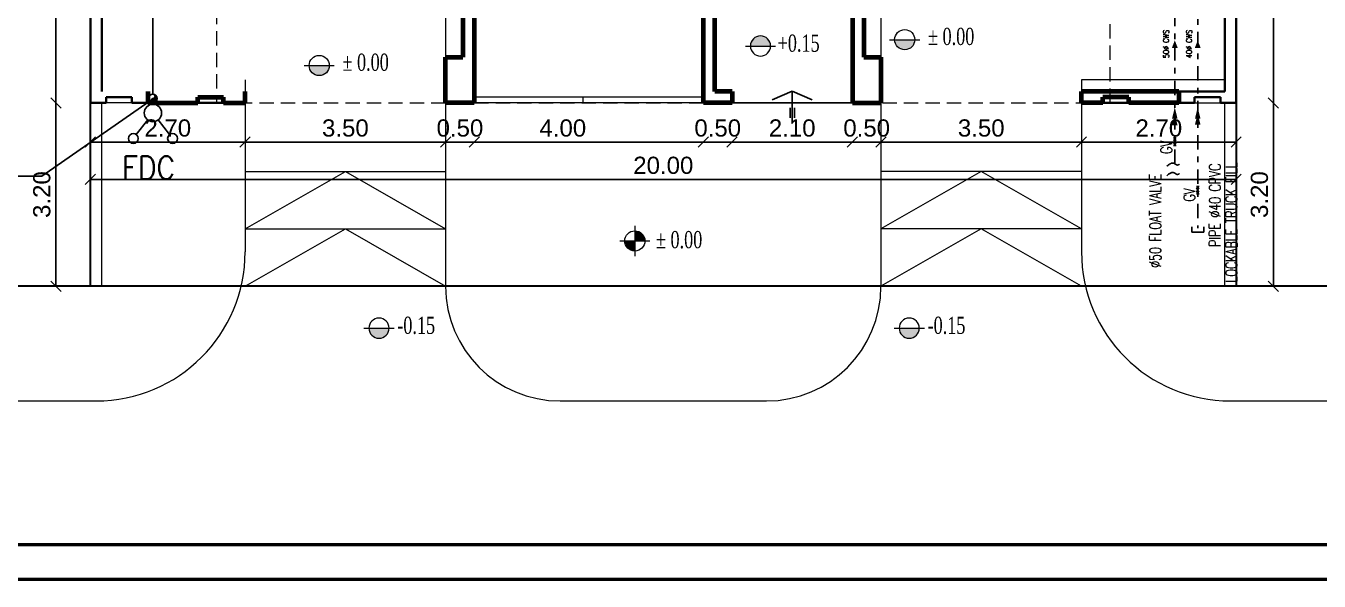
# Model space of a CAD drawing. Header units: inches. Extents: x -225 to -89, y -302 to -258.
# Drawn here: x -211.53 to -188.95, y -301.13 to -291.44 of the extents above; entities that cross this region are included whole.
import ezdxf

# ---------------------------------------------------------------- set-up
doc = ezdxf.new("R2010")
doc.units = ezdxf.units.IN
doc.header["$MEASUREMENT"] = 0
for name, pattern in [('ACAD_ISO10W100', [10.2, 8, -1, 0.2, -1]), ('DASHDOT', [1, 0.5, -0.25, 0, -0.25]), ('DASHED2', [0.375, 0.25, -0.125])]:
    doc.linetypes.add(name, pattern=pattern)
for name, color, linetype, lineweight in [('A-Anon-Dim-out', 3, 'Continuous', 18), ('A-Anon-Levl-icon', 252, 'Continuous', 9), ('A-Door', 252, 'Continuous', 20), ('A-Elev-Line-01', 252, 'Continuous', 35), ('A-Elev-Line-02', 1, 'Continuous', 20), ('A-Elev-Line-03', 252, 'Continuous', 18), ('A-Elev-Line-04', 250, 'Continuous', 20), ('A-Hidn', 4, 'DASHED2', 9), ('A-Wall', 252, 'Continuous', 70), ('G-Cadr-Line', 7, 'Continuous', 20), ('L-Edge-Plot', 252, 'Continuous', 30)]:
    doc.layers.add(name, color=color, linetype=linetype, lineweight=lineweight)
for name, color, linetype in [('A-Elev-star-line', 252, 'Continuous'), ('M-FF-RISER', 10, 'Continuous'), ('M-FF-Text', 4, 'Continuous'), ('P-CWS-F', 5, 'ACAD_ISO10W100'), ('P-CWS-S', 5, 'ACAD_ISO10W100'), ('PL-COLD-TEXT', 3, 'Continuous'), ('PLUM', 2, 'Continuous'), ('SIT', 4, 'Continuous'), ('WASTE', 4, 'Continuous'), ('WET-PIPE', 4, 'Continuous')]:
    doc.layers.add(name, color=color, linetype=linetype)
doc.styles.add('BS25', font='romans.shx', dxfattribs={"width": 0.8, "height": 200})
doc.styles.add('dimensions Eng', font='times.ttf', dxfattribs={"width": 0.7})
doc.styles.add('FF_Text', font='simplex.shx', dxfattribs={"width": 1.2})
doc.styles.get("Standard").update_dxf_attribs({"font": 'arial.ttf'})
doc.dimstyles.new('1-100', dxfattribs={"dimtxt": 0.18, "dimasz": 0.18, "dimexe": 0.18, "dimexo": 0.0625, "dimgap": 0.09, "dimtad": 1, "dimzin": 0, "dimdsep": 46, "dimtxsty": 'Standard', "dimblk": 'OBLIQUE', "dimcen": 0.09, "dimse1": 1, "dimse2": 1, "dimadec": 5, "dimazin": 0, "dimtfac": 1, "dimtofl": 0, "dimtmove": 0, "dimatfit": 3, "dimfxl": 0.18, "dimtolj": 1, "dimtzin": 0, "dimarcsym": 0})

# ---------------------------------------------------------------- blocks, each defined once
blk = doc.blocks.new('A$C7A47732B')
blk.add_hatch(color=256).paths.add_polyline_path([(0.176, 0), (-0.176, 0, -1)])
blk.add_line((-0.264, 0), (0.264, 0))
blk.add_circle((0, 0), 0.176)
blk = doc.blocks.new('Zero level Icon')
h = blk.add_hatch(color=256)
edge = h.paths.add_edge_path()
edge.add_line((0, -0.352), (0, 0))
edge.add_line((0, 0), (-0.352, 0))
edge.add_arc((0, 0), 0.352, 180, 270)
h = blk.add_hatch(color=256)
edge = h.paths.add_edge_path()
edge.add_line((0, 0.352), (0, 0))
edge.add_line((0, 0), (0.352, 0))
edge.add_arc((0, 0), 0.352, 0, 90)
for p, q in [((0, 0.527), (0, -0.527)), ((-0.527, 0), (0.527, 0))]:
    blk.add_line(p, q)
blk.add_circle((0, 0), 0.352)
blk = doc.blocks.new('_OBLIQUE')
at = {"color": 0, "linetype": 'ByBlock'}
blk.add_line((-0.5, -0.5), (0.5, 0.5), dxfattribs=at)
blk = doc.blocks.new('*D60')
at = {"layer": 'A-Anon-Dim-out', "color": 0, "lineweight": -2, "transparency": 16777216}
blk.add_line((-189.75, -262.983), (-189.75, -292.783), dxfattribs=at)
at = {"layer": 'Defpoints', "color": 0, "transparency": 16777216}
for p in [(-190.401, -262.983, 0), (-190.401, -292.783), (-189.75, -292.783)]:
    blk.add_point(p, dxfattribs=at)
at = {"layer": 'A-Anon-Dim-out', "color": 0, "lineweight": -2, "transparency": 16777216, "xscale": 0.18, "yscale": 0.18, "zscale": 0.18}
for p, rotation in [((-189.75, -262.983), 90), ((-189.75, -292.783), 270)]:
    blk.add_blockref('_OBLIQUE', p, dxfattribs=dict(at, rotation=rotation))
at = {"layer": 'A-Anon-Dim-out', "color": 0, "transparency": 16777216, "insert": (-189.994, -277.883), "char_height": 0.3, "attachment_point": 5, "rotation": 90}
blk.add_mtext('\\A1;29.80', dxfattribs=at)
blk = doc.blocks.new('*D61')
at = {"layer": 'A-Anon-Dim-out', "color": 0, "lineweight": -2, "transparency": 16777216}
blk.add_line((-211.005, -262.983), (-211.005, -292.783), dxfattribs=at)
at = {"layer": 'Defpoints', "color": 0, "transparency": 16777216}
for p in [(-210.401, -262.983, 0), (-211.005, -292.783), (-210.401, -292.783)]:
    blk.add_point(p, dxfattribs=at)
at = {"layer": 'A-Anon-Dim-out', "color": 0, "lineweight": -2, "transparency": 16777216, "xscale": 0.18, "yscale": 0.18, "zscale": 0.18}
for p, rotation in [((-211.005, -262.983), 90), ((-211.005, -292.783), 270)]:
    blk.add_blockref('_OBLIQUE', p, dxfattribs=dict(at, rotation=rotation))
at = {"layer": 'A-Anon-Dim-out', "color": 0, "transparency": 16777216, "insert": (-211.248, -277.883), "char_height": 0.3, "attachment_point": 5, "rotation": 90}
blk.add_mtext('\\A1;29.80', dxfattribs=at)
blk = doc.blocks.new('*D62')
at = {"layer": 'A-Anon-Dim-out', "color": 0, "lineweight": -2, "transparency": 16777216}
blk.add_line((-210.401, -293.467), (-207.701, -293.467), dxfattribs=at)
at = {"layer": 'Defpoints', "color": 0, "transparency": 16777216}
for p in [(-210.401, -292.983, 0), (-207.701, -292.983, 0), (-207.701, -293.467)]:
    blk.add_point(p, dxfattribs=at)
at = {"layer": 'A-Anon-Dim-out', "color": 0, "lineweight": -2, "transparency": 16777216, "xscale": 0.18, "yscale": 0.18, "zscale": 0.18, "rotation": 180}
blk.add_blockref('_OBLIQUE', (-210.401, -293.467), dxfattribs=at)
at = {"layer": 'A-Anon-Dim-out', "color": 0, "lineweight": -2, "transparency": 16777216, "xscale": 0.18, "yscale": 0.18, "zscale": 0.18}
blk.add_blockref('_OBLIQUE', (-207.701, -293.467), dxfattribs=at)
at = {"layer": 'A-Anon-Dim-out', "color": 0, "transparency": 16777216, "insert": (-209.051, -293.223), "char_height": 0.3, "attachment_point": 5}
blk.add_mtext('\\A1;2.70', dxfattribs=at)
blk = doc.blocks.new('*D63')
at = {"layer": 'A-Anon-Dim-out', "color": 0, "lineweight": -2, "transparency": 16777216}
blk.add_line((-207.701, -293.467), (-204.201, -293.467), dxfattribs=at)
at = {"layer": 'Defpoints', "color": 0, "transparency": 16777216}
for p in [(-207.701, -292.983, 0), (-204.201, -292.983, 0), (-204.201, -293.467)]:
    blk.add_point(p, dxfattribs=at)
at = {"layer": 'A-Anon-Dim-out', "color": 0, "lineweight": -2, "transparency": 16777216, "xscale": 0.18, "yscale": 0.18, "zscale": 0.18, "rotation": 180}
blk.add_blockref('_OBLIQUE', (-207.701, -293.467), dxfattribs=at)
at = {"layer": 'A-Anon-Dim-out', "color": 0, "lineweight": -2, "transparency": 16777216, "xscale": 0.18, "yscale": 0.18, "zscale": 0.18}
blk.add_blockref('_OBLIQUE', (-204.201, -293.467), dxfattribs=at)
at = {"layer": 'A-Anon-Dim-out', "color": 0, "transparency": 16777216, "insert": (-205.951, -293.223), "char_height": 0.3, "attachment_point": 5}
blk.add_mtext('\\A1;3.50', dxfattribs=at)
blk = doc.blocks.new('*D64')
at = {"layer": 'A-Anon-Dim-out', "color": 0, "lineweight": -2, "transparency": 16777216}
blk.add_line((-204.201, -293.467), (-203.701, -293.467), dxfattribs=at)
at = {"layer": 'Defpoints', "color": 0, "transparency": 16777216}
for p in [(-204.201, -292.983, 0), (-203.701, -292.983, 0), (-203.701, -293.467)]:
    blk.add_point(p, dxfattribs=at)
at = {"layer": 'A-Anon-Dim-out', "color": 0, "lineweight": -2, "transparency": 16777216, "xscale": 0.18, "yscale": 0.18, "zscale": 0.18, "rotation": 180}
blk.add_blockref('_OBLIQUE', (-204.201, -293.467), dxfattribs=at)
at = {"layer": 'A-Anon-Dim-out', "color": 0, "lineweight": -2, "transparency": 16777216, "xscale": 0.18, "yscale": 0.18, "zscale": 0.18}
blk.add_blockref('_OBLIQUE', (-203.701, -293.467), dxfattribs=at)
at = {"layer": 'A-Anon-Dim-out', "color": 0, "transparency": 16777216, "insert": (-203.951, -293.223), "char_height": 0.3, "attachment_point": 5}
blk.add_mtext('\\A1;0.50', dxfattribs=at)
blk = doc.blocks.new('*D65')
at = {"layer": 'A-Anon-Dim-out', "color": 0, "lineweight": -2, "transparency": 16777216}
blk.add_line((-203.701, -293.467), (-199.701, -293.467), dxfattribs=at)
at = {"layer": 'Defpoints', "color": 0, "transparency": 16777216}
for p in [(-203.701, -292.983), (-199.701, -292.983, 0), (-199.701, -293.467)]:
    blk.add_point(p, dxfattribs=at)
at = {"layer": 'A-Anon-Dim-out', "color": 0, "lineweight": -2, "transparency": 16777216, "xscale": 0.18, "yscale": 0.18, "zscale": 0.18, "rotation": 180}
blk.add_blockref('_OBLIQUE', (-203.701, -293.467), dxfattribs=at)
at = {"layer": 'A-Anon-Dim-out', "color": 0, "lineweight": -2, "transparency": 16777216, "xscale": 0.18, "yscale": 0.18, "zscale": 0.18}
blk.add_blockref('_OBLIQUE', (-199.701, -293.467), dxfattribs=at)
at = {"layer": 'A-Anon-Dim-out', "color": 0, "transparency": 16777216, "insert": (-202.155, -293.223), "char_height": 0.3, "attachment_point": 5}
blk.add_mtext('\\A1;4.00', dxfattribs=at)
blk = doc.blocks.new('*D66')
at = {"layer": 'A-Anon-Dim-out', "color": 0, "lineweight": -2, "transparency": 16777216}
blk.add_line((-199.701, -293.467), (-199.201, -293.467), dxfattribs=at)
at = {"layer": 'Defpoints', "color": 0, "transparency": 16777216}
for p in [(-199.701, -292.983, 0), (-199.201, -292.983), (-199.201, -293.467)]:
    blk.add_point(p, dxfattribs=at)
at = {"layer": 'A-Anon-Dim-out', "color": 0, "lineweight": -2, "transparency": 16777216, "xscale": 0.18, "yscale": 0.18, "zscale": 0.18, "rotation": 180}
blk.add_blockref('_OBLIQUE', (-199.701, -293.467), dxfattribs=at)
at = {"layer": 'A-Anon-Dim-out', "color": 0, "lineweight": -2, "transparency": 16777216, "xscale": 0.18, "yscale": 0.18, "zscale": 0.18}
blk.add_blockref('_OBLIQUE', (-199.201, -293.467), dxfattribs=at)
at = {"layer": 'A-Anon-Dim-out', "color": 0, "transparency": 16777216, "insert": (-199.451, -293.223), "char_height": 0.3, "attachment_point": 5}
blk.add_mtext('\\A1;0.50', dxfattribs=at)
blk = doc.blocks.new('*D67')
at = {"layer": 'A-Anon-Dim-out', "color": 0, "lineweight": -2, "transparency": 16777216}
blk.add_line((-199.201, -293.467), (-197.101, -293.467), dxfattribs=at)
at = {"layer": 'Defpoints', "color": 0, "transparency": 16777216}
for p in [(-199.201, -292.983), (-197.101, -292.983, 0), (-197.101, -293.467)]:
    blk.add_point(p, dxfattribs=at)
at = {"layer": 'A-Anon-Dim-out', "color": 0, "lineweight": -2, "transparency": 16777216, "xscale": 0.18, "yscale": 0.18, "zscale": 0.18, "rotation": 180}
blk.add_blockref('_OBLIQUE', (-199.201, -293.467), dxfattribs=at)
at = {"layer": 'A-Anon-Dim-out', "color": 0, "lineweight": -2, "transparency": 16777216, "xscale": 0.18, "yscale": 0.18, "zscale": 0.18}
blk.add_blockref('_OBLIQUE', (-197.101, -293.467), dxfattribs=at)
at = {"layer": 'A-Anon-Dim-out', "color": 0, "transparency": 16777216, "insert": (-198.151, -293.223), "char_height": 0.3, "attachment_point": 5}
blk.add_mtext('\\A1;2.10', dxfattribs=at)
blk = doc.blocks.new('*D68')
at = {"layer": 'A-Anon-Dim-out', "color": 0, "lineweight": -2, "transparency": 16777216}
blk.add_line((-197.101, -293.467), (-196.601, -293.467), dxfattribs=at)
at = {"layer": 'Defpoints', "color": 0, "transparency": 16777216}
for p in [(-197.101, -292.983, 0), (-196.601, -292.983), (-196.601, -293.467)]:
    blk.add_point(p, dxfattribs=at)
at = {"layer": 'A-Anon-Dim-out', "color": 0, "lineweight": -2, "transparency": 16777216, "xscale": 0.18, "yscale": 0.18, "zscale": 0.18, "rotation": 180}
blk.add_blockref('_OBLIQUE', (-197.101, -293.467), dxfattribs=at)
at = {"layer": 'A-Anon-Dim-out', "color": 0, "lineweight": -2, "transparency": 16777216, "xscale": 0.18, "yscale": 0.18, "zscale": 0.18}
blk.add_blockref('_OBLIQUE', (-196.601, -293.467), dxfattribs=at)
at = {"layer": 'A-Anon-Dim-out', "color": 0, "transparency": 16777216, "insert": (-196.851, -293.223), "char_height": 0.3, "attachment_point": 5}
blk.add_mtext('\\A1;0.50', dxfattribs=at)
blk = doc.blocks.new('*D69')
at = {"layer": 'A-Anon-Dim-out', "color": 0, "lineweight": -2, "transparency": 16777216}
blk.add_line((-196.601, -293.467), (-193.101, -293.467), dxfattribs=at)
at = {"layer": 'Defpoints', "color": 0, "transparency": 16777216}
for p in [(-196.601, -292.983), (-193.101, -292.983), (-193.101, -293.467)]:
    blk.add_point(p, dxfattribs=at)
at = {"layer": 'A-Anon-Dim-out', "color": 0, "lineweight": -2, "transparency": 16777216, "xscale": 0.18, "yscale": 0.18, "zscale": 0.18, "rotation": 180}
blk.add_blockref('_OBLIQUE', (-196.601, -293.467), dxfattribs=at)
at = {"layer": 'A-Anon-Dim-out', "color": 0, "lineweight": -2, "transparency": 16777216, "xscale": 0.18, "yscale": 0.18, "zscale": 0.18}
blk.add_blockref('_OBLIQUE', (-193.101, -293.467), dxfattribs=at)
at = {"layer": 'A-Anon-Dim-out', "color": 0, "transparency": 16777216, "insert": (-194.851, -293.223), "char_height": 0.3, "attachment_point": 5}
blk.add_mtext('\\A1;3.50', dxfattribs=at)
blk = doc.blocks.new('*D70')
at = {"layer": 'A-Anon-Dim-out', "color": 0, "lineweight": -2, "transparency": 16777216}
blk.add_line((-193.101, -293.467), (-190.401, -293.467), dxfattribs=at)
at = {"layer": 'Defpoints', "color": 0, "transparency": 16777216}
for p in [(-193.101, -292.983), (-190.401, -292.983, 0), (-190.401, -293.467)]:
    blk.add_point(p, dxfattribs=at)
at = {"layer": 'A-Anon-Dim-out', "color": 0, "lineweight": -2, "transparency": 16777216, "xscale": 0.18, "yscale": 0.18, "zscale": 0.18, "rotation": 180}
blk.add_blockref('_OBLIQUE', (-193.101, -293.467), dxfattribs=at)
at = {"layer": 'A-Anon-Dim-out', "color": 0, "lineweight": -2, "transparency": 16777216, "xscale": 0.18, "yscale": 0.18, "zscale": 0.18}
blk.add_blockref('_OBLIQUE', (-190.401, -293.467), dxfattribs=at)
at = {"layer": 'A-Anon-Dim-out', "color": 0, "transparency": 16777216, "insert": (-191.751, -293.223), "char_height": 0.3, "attachment_point": 5}
blk.add_mtext('\\A1;2.70', dxfattribs=at)
blk = doc.blocks.new('*D71')
at = {"layer": 'A-Anon-Dim-out', "color": 0, "lineweight": -2, "transparency": 16777216}
blk.add_line((-210.401, -294.118), (-190.401, -294.118), dxfattribs=at)
at = {"layer": 'Defpoints', "color": 0, "transparency": 16777216}
for p in [(-190.401, -292.517, 0), (-210.401, -292.983, 0), (-190.401, -294.118)]:
    blk.add_point(p, dxfattribs=at)
at = {"layer": 'A-Anon-Dim-out', "color": 0, "lineweight": -2, "transparency": 16777216, "xscale": 0.18, "yscale": 0.18, "zscale": 0.18, "rotation": 180}
blk.add_blockref('_OBLIQUE', (-210.401, -294.118), dxfattribs=at)
at = {"layer": 'A-Anon-Dim-out', "color": 0, "lineweight": -2, "transparency": 16777216, "xscale": 0.18, "yscale": 0.18, "zscale": 0.18}
blk.add_blockref('_OBLIQUE', (-190.401, -294.118), dxfattribs=at)
at = {"layer": 'A-Anon-Dim-out', "color": 0, "transparency": 16777216, "insert": (-200.401, -293.874), "char_height": 0.3, "attachment_point": 5}
blk.add_mtext('\\A1;20.00', dxfattribs=at)
blk = doc.blocks.new('*D72')
at = {"layer": 'A-Anon-Dim-out', "color": 0, "lineweight": -2, "transparency": 16777216}
blk.add_line((-189.75, -292.783), (-189.75, -295.983), dxfattribs=at)
at = {"layer": 'Defpoints', "color": 0, "transparency": 16777216}
for p in [(-190.401, -292.783), (-190.401, -295.983), (-189.75, -295.983)]:
    blk.add_point(p, dxfattribs=at)
at = {"layer": 'A-Anon-Dim-out', "color": 0, "lineweight": -2, "transparency": 16777216, "xscale": 0.18, "yscale": 0.18, "zscale": 0.18}
for p, rotation in [((-189.75, -292.783), 90), ((-189.75, -295.983), 270)]:
    blk.add_blockref('_OBLIQUE', p, dxfattribs=dict(at, rotation=rotation))
at = {"layer": 'A-Anon-Dim-out', "color": 0, "transparency": 16777216, "insert": (-189.994, -294.383), "char_height": 0.3, "attachment_point": 5, "rotation": 90}
blk.add_mtext('\\A1;3.20', dxfattribs=at)
blk = doc.blocks.new('*D73')
at = {"layer": 'A-Anon-Dim-out', "color": 0, "lineweight": -2, "transparency": 16777216}
blk.add_line((-211.005, -292.783), (-211.005, -295.983), dxfattribs=at)
at = {"layer": 'Defpoints', "color": 0, "transparency": 16777216}
for p in [(-210.401, -292.783), (-211.005, -295.983), (-210.401, -295.983, 0)]:
    blk.add_point(p, dxfattribs=at)
at = {"layer": 'A-Anon-Dim-out', "color": 0, "lineweight": -2, "transparency": 16777216, "xscale": 0.18, "yscale": 0.18, "zscale": 0.18}
for p, rotation in [((-211.005, -292.783), 90), ((-211.005, -295.983), 270)]:
    blk.add_blockref('_OBLIQUE', p, dxfattribs=dict(at, rotation=rotation))
at = {"layer": 'A-Anon-Dim-out', "color": 0, "transparency": 16777216, "insert": (-211.249, -294.383), "char_height": 0.3, "attachment_point": 5, "rotation": 90}
blk.add_mtext('\\A1;3.20', dxfattribs=at)
blk = doc.blocks.new('gg')
blk.add_hatch(color=256).paths.add_polyline_path([(586.976, 475.661), (586.625, 475.661, 1)])
blk.add_line((586.537, 475.661), (587.064, 475.661))
blk.add_circle((586.801, 475.661), 0.176)
blk = doc.blocks.new('GV')
at = {"layer": 'PLUM'}
for p, q in [((-350, -60), (-350, 60)), ((-275, 0), (-350, 0)), ((-275, 50), (-275, -50)), ((-275, 50), (-75, -50)), ((-275, -50), (-75, 50)), ((-75, -50), (-75, 50)), ((-75, 0), (0, 0)), ((0, -60), (0, 60))]:
    blk.add_line(p, q, dxfattribs=at)
blk = doc.blocks.new('RISER')
at = {"layer": 'M-FF-RISER'}
blk.add_hatch(color=1, dxfattribs=at).paths.add_polyline_path([(0, 100, 0.414062), (-100, 0, 0.414214), (0, -100, 0.793124), (-1, 0, -0.950583)])
at = {"layer": 'M-FF-RISER', "color": 1}
blk.add_circle((0, 0), 100, dxfattribs=at)
for centre, radius, start, end in [((2, 50), 50, 92.4581, 267.557), ((-12, -50), 51.4, 283.5921, 77.2672)]:
    blk.add_arc(centre, radius, start, end, dxfattribs=at)

msp = doc.modelspace()

# ---------------------------------------------------------------- linework, layer by layer
at = {"layer": 'A-Door', "color": 252}
for p, q in [((-199.701, -292.683), (-203.701, -292.683)), ((-199.701, -292.783), (-203.701, -292.783)), ((-201.801, -292.783), (-201.801, -292.683))]:
    msp.add_line(p, q, dxfattribs=at)
at = {"layer": 'A-Elev-Line-01', "color": 252}
for p, q in [((-210.401, -262.983), (-210.401, -292.783)), ((-190.401, -292.783), (-190.401, -262.983)), ((-210.201, -263.183), (-210.201, -292.583)), ((-190.601, -263.183), (-190.601, -292.583)), ((-210.401, -292.783), (-210.126, -292.783)), ((-210.126, -292.683), (-209.676, -292.683)), ((-210.126, -292.783), (-210.126, -292.683)), ((-209.676, -292.783), (-209.676, -292.683)), ((-209.676, -292.783), (-209.401, -292.783)), ((-208.076, -292.783), (-208.526, -292.783)), ((-192.726, -292.783), (-192.276, -292.783)), ((-190.601, -292.583), (-191.401, -292.583)), ((-191.126, -292.783), (-191.401, -292.783)), ((-190.676, -292.683), (-191.126, -292.683)), ((-191.126, -292.783), (-191.126, -292.683)), ((-190.676, -292.783), (-190.676, -292.683)), ((-190.676, -292.783), (-190.401, -292.783))]:
    msp.add_line(p, q, dxfattribs=at)
at = {"layer": 'A-Elev-Line-02', "color": 252}
for p, q in [((-204.201, -275.283), (-204.201, -295.983)), ((-196.601, -275.283), (-196.601, -295.983)), ((-207.701, -292.383), (-207.701, -295.383)), ((-193.101, -292.383), (-193.101, -295.383)), ((-190.601, -292.383), (-193.101, -292.383)), ((-210.401, -295.983), (-210.401, -292.783)), ((-190.401, -295.983), (-190.401, -292.783)), ((-210.401, -295.983), (-215.401, -295.983)), ((-190.401, -295.983), (-185.401, -295.983)), ((-215.401, -297.983), (-210.301, -297.983)), ((-202.201, -297.983), (-198.601, -297.983)), ((-190.501, -297.983), (-185.401, -297.983))]:
    msp.add_line(p, q, dxfattribs=at)
for centre, radius, start, end in [((-210.301, -295.383), 2.6, 270, 0), ((-190.501, -295.383), 2.6, 180, 270), ((-202.201, -295.983), 2, 180, 270)]:
    msp.add_arc(centre, radius, start, end, dxfattribs=at)
at = {"layer": 'A-Elev-Line-02', "color": 252, "extrusion": (-3.86092e-17, 2.76375e-08, 1)}
msp.add_arc((-198.601, -295.983, 0), 2, 270, 0, dxfattribs=at)
at = {"layer": 'A-Elev-Line-03', "color": 252}
for p, q in [((-209.676, -292.783), (-210.126, -292.783)), ((-191.126, -292.783), (-190.676, -292.783)), ((-207.701, -293.983), (-204.201, -293.983)), ((-193.101, -293.983), (-196.601, -293.983)), ((-207.701, -294.983), (-204.201, -294.983)), ((-193.101, -294.983), (-196.601, -294.983)), ((-207.701, -295.983), (-204.201, -295.983)), ((-193.101, -295.983), (-196.601, -295.983))]:
    msp.add_line(p, q, dxfattribs=at)
for points in [[(-207.701, -294.983), (-205.951, -293.983), (-204.201, -294.983)], [(-193.101, -294.983), (-194.851, -293.983), (-196.601, -294.983)], [(-207.701, -295.983), (-205.951, -294.983), (-204.201, -295.983)], [(-193.101, -295.983), (-194.851, -294.983), (-196.601, -295.983)]]:
    msp.add_lwpolyline(points, dxfattribs=at)
at = {"layer": 'A-Elev-Line-04', "color": 252}
for p, q in [((-210.201, -295.983), (-210.201, -292.783)), ((-190.601, -295.983), (-190.601, -292.783)), ((-210.201, -295.983), (-210.401, -295.983)), ((-190.601, -295.983), (-190.401, -295.983))]:
    msp.add_line(p, q, dxfattribs=at)
at = {"layer": 'A-Elev-star-line', "color": 252}
for p, q in [((-198.501, -292.728), (-198.151, -292.578)), ((-198.151, -292.578), (-197.801, -292.728)), ((-198.151, -293.143), (-198.151, -292.578)), ((-199.201, -292.783), (-197.101, -292.783))]:
    msp.add_line(p, q, dxfattribs=at)
for points in [[(-198.188, -293.043), (-198.188, -292.867)], [(-198.113, -293.043), (-198.113, -292.867)]]:
    msp.add_lwpolyline(points, dxfattribs=at)
at = {"layer": 'A-Hidn', "color": 252}
msp.add_lwpolyline([(-208.201, -264.983), (-208.201, -269.433), (-208.401, -269.433), (-208.401, -272.033), (-208.201, -272.033), (-208.201, -285.933), (-208.401, -285.933), (-208.401, -288.533), (-208.201, -288.533), (-208.201, -292.783), (-192.601, -292.783), (-192.601, -288.533), (-192.401, -288.533), (-192.401, -285.933), (-192.601, -285.933), (-192.601, -272.033), (-192.401, -272.033), (-192.401, -269.433), (-192.601, -269.433), (-192.601, -264.983)], close=True, dxfattribs=at)
at = {"layer": 'A-Wall', "color": 252}
for p, q in [((-203.901, -290.383), (-203.901, -291.983)), ((-199.501, -292.583), (-199.501, -290.383)), ((-196.901, -290.383), (-196.901, -291.983)), ((-203.701, -290.583), (-203.701, -292.783)), ((-199.701, -292.783), (-199.701, -290.583)), ((-197.101, -290.583), (-197.101, -292.783)), ((-204.201, -291.983, 0), (-203.901, -291.983, 0)), ((-204.201, -292.783), (-204.201, -291.983)), ((-196.901, -291.983), (-196.601, -291.983)), ((-196.601, -291.983), (-196.601, -292.783)), ((-209.401, -292.583), (-209.401, -292.783)), ((-209.401, -292.783), (-208.526, -292.783)), ((-208.526, -292.683), (-208.076, -292.683)), ((-208.526, -292.783), (-208.526, -292.683)), ((-208.076, -292.783), (-208.076, -292.683)), ((-208.076, -292.783), (-207.701, -292.783)), ((-207.701, -292.783), (-207.701, -292.583)), ((-203.701, -292.783, 0), (-204.201, -292.783, 0)), ((-199.201, -292.783), (-199.701, -292.783)), ((-199.201, -292.583), (-199.501, -292.583)), ((-199.201, -292.583), (-199.201, -292.783)), ((-197.101, -292.583), (-197.101, -292.783)), ((-197.101, -292.783), (-196.601, -292.783)), ((-191.401, -292.583), (-193.101, -292.583)), ((-193.101, -292.783), (-193.101, -292.583)), ((-192.726, -292.783), (-193.101, -292.783)), ((-192.276, -292.683), (-192.726, -292.683)), ((-192.726, -292.783), (-192.726, -292.683)), ((-192.276, -292.783), (-192.276, -292.683)), ((-191.401, -292.783), (-192.276, -292.783)), ((-191.401, -292.583), (-191.401, -292.783))]:
    msp.add_line(p, q, dxfattribs=at)
at = {"layer": 'G-Cadr-Line', "const_width": 0.0606}
for points in [[(-165.338, -259.096), (-224.738, -259.096), (-224.738, -301.096), (-165.338, -301.096)], [(-215.787, -300.49), (-174.268, -300.49), (-174.268, -259.702), (-215.787, -259.702)]]:
    msp.add_lwpolyline(points, close=True, dxfattribs=at)
at = {"layer": 'L-Edge-Plot', "color": 252}
msp.add_line((-185.401, -295.983), (-215.401, -295.983), dxfattribs=at)
msp.add_lwpolyline([(-210.401, -295.983), (-210.401, -262.983), (-190.401, -262.983), (-190.401, -295.983)], dxfattribs=at)
at = {"layer": 'P-CWS-F', "color": 2}
for points in [[(-191.024, -293.059), (-191.073, -292.859), (-191.12, -293.059)], [(-191.024, -293.162), (-191.073, -292.962), (-191.12, -293.162)]]:
    msp.add_solid(points, dxfattribs=at)
at = {"layer": 'P-CWS-S', "linetype": 'DASHDOT', "ltscale": 0.5}
for p, q in [((-191.472, -293.846), (-191.472, -263.955)), ((-191.472, -293.846), (-191.472, -263.955)), ((-191.072, -263.945), (-191.072, -294.966)), ((-191.072, -263.945), (-191.072, -294.966)), ((-191.177, -294.943), (-191.177, -295.038)), ((-191.177, -294.943), (-191.177, -295.038)), ((-190.967, -295.038), (-191.177, -295.038)), ((-190.967, -295.038), (-191.177, -295.038)), ((-190.967, -294.943), (-190.967, -295.038)), ((-190.967, -294.943), (-190.967, -295.038))]:
    msp.add_line(p, q, dxfattribs=at)
for points in [[(-191.611, -293.89), (-191.488, -293.837), (-191.436, -293.866), (-191.341, -293.808)], [(-191.611, -293.89), (-191.488, -293.837), (-191.436, -293.866), (-191.341, -293.808)], [(-191.611, -294.054), (-191.488, -294.001), (-191.436, -294.03), (-191.341, -293.972)], [(-191.611, -294.054), (-191.488, -294.001), (-191.436, -294.03), (-191.341, -293.972)]]:
    msp.add_spline(points, degree=3, dxfattribs=at)
for points in [[(-191.424, -293.061), (-191.473, -292.861), (-191.521, -293.061)], [(-191.424, -293.061), (-191.473, -292.861), (-191.521, -293.061)], [(-191.424, -293.173), (-191.473, -292.973), (-191.521, -293.173)], [(-191.424, -293.173), (-191.473, -292.973), (-191.521, -293.173)]]:
    msp.add_solid(points, dxfattribs=at)
at = {"layer": 'SIT', "elevation": 0.193}
for points in [[(-191.472, -291.691, 0, 0.101, 0), (-191.472, -291.824, 0.101, 0.101, 0)], [(-191.072, -291.691, 0, 0.101, 0), (-191.072, -291.824, 0.101, 0.101, 0)]]:
    msp.add_lwpolyline(points, format="xyseb", dxfattribs=at)
at = {"layer": 'WASTE', "color": 6}
for p, q in [((-209.31, -292.807), (-209.31, -292.782)), ((-209.6, -293.337), (-209.402, -293.079)), ((-209.021, -293.337), (-209.218, -293.079))]:
    msp.add_line(p, q, dxfattribs=at)
msp.add_lwpolyline([(-209.31, -292.632), (-209.31, -266.687)], dxfattribs=at)
for centre, radius in [((-209.31, -292.959), 0.152), ((-209.652, -293.405), 0.0857), ((-208.968, -293.405), 0.0857)]:
    msp.add_circle(centre, radius, dxfattribs=at)
at = {"layer": 'WET-PIPE', "color": 110, "linetype": 'ByBlock'}
for q in [(-209.302, -292.706), (-213.634, -294.062)]:
    msp.add_line((-211.249, -294.062), q, dxfattribs=at)

# ---------------------------------------------------------------- block references
at = {"layer": 'A-Anon-Levl-icon', "color": 252, "xscale": -1, "rotation": 180}
for name, p in [('gg', (-785.505, 183.87)), ('A$C7A47732B', (-205.364, -296.713)), ('A$C7A47732B', (-196.108, -296.713))]:
    msp.add_blockref(name, p, dxfattribs=at)
at = {"layer": 'A-Anon-Levl-icon', "color": 252}
for p in [(-782.988, -767.342), (-793.208, -767.793)]:
    msp.add_blockref('gg', p, dxfattribs=at)
at = {"layer": 'A-Anon-Levl-icon', "color": 252, "xscale": 0.5, "yscale": 0.5, "zscale": 0.5}
msp.add_blockref('Zero level Icon', (-200.898, -295.192), dxfattribs=at)
at = {"layer": 'P-CWS-S', "linetype": 'DASHDOT', "ltscale": 700, "xscale": -0.0003750000614672899, "yscale": 0.0003750000614672899, "zscale": 0.0003750000614672899, "rotation": 90}
for p in [(-191.472, -293.527), (-191.072, -294.371)]:
    msp.add_blockref('GV', p, dxfattribs=at)
at = {"layer": 'WASTE', "color": 6, "xscale": -0.0007499998901039362, "yscale": 0.0007499998901039362, "zscale": 0.0007499998901039362}
msp.add_blockref('RISER', (-209.31, -292.707), dxfattribs=at)

# ---------------------------------------------------------------- texts
at = {"layer": 'A-Anon-Levl-icon', "color": 252, "char_height": 0.3, "attachment_point": 1, "style": 'dimensions Eng'}
for s, insert, width in [('+0.15', (-198.406, -291.591), 0.60121), ('%%P 0.00', (-195.78, -291.474), 1.50427), ('%%P 0.00', (-206.001, -291.924), 1.50427), ('%%P 0.00', (-200.529, -295.019), 1.50427), ('-0.15', (-205.045, -296.513), 0.60121), ('-0.15', (-195.788, -296.513), 0.60121)]:
    msp.add_mtext(s, dxfattribs=dict(at, insert=insert, width=width))
at = {"layer": 'M-FF-Text', "style": 'FF_Text', "width": 0.9}
msp.add_text('FDC', height=0.4, dxfattribs=at).set_placement((-209.849, -294.115))
at = {"layer": 'PL-COLD-TEXT', "style": 'BS25', "width": 0.7}
for s, height, p in [('50%%C CWS', 0.1, (-191.574, -292.001, -0.09)), ('40%%C CWS', 0.1, (-191.173, -292.001, -0.09)), ('GV', 0.2, (-191.519, -293.672)), ('PIPE %%C40 CPVC', 0.2, (-190.672, -295.294)), ('PIPE %%C40 CPVC', 0.2, (-190.672, -295.294)), ('LOCKABLE TRUCK FILL', 0.2, (-190.384, -295.915)), ('LOCKABLE TRUCK FILL', 0.2, (-190.384, -295.915)), ('%%C50 FLOAT VALVE', 0.2, (-191.713, -295.66)), ('GV', 0.2, (-191.117, -294.502))]:
    msp.add_text(s, height=height, rotation=90, dxfattribs=at).set_placement(p)

# ---------------------------------------------------------------- dimensions: what is measured, and where the dimension line sits
at = {"layer": 'A-Anon-Dim-out', "color": 252}
dim = msp.add_aligned_dim(p1=(-210.401, -262.983, 0), p2=(-210.401, -292.783), distance=-0.604, dimstyle='1-100', override={"dimtxt": 0.3}, dxfattribs=at)
dim.commit()
dim.dimension.update_dxf_attribs({"geometry": '*D61', "text_midpoint": (-211.248, -277.883)})
for base, p1, p2, picture, middle in [((-189.75, -292.783), (-190.401, -262.983, 0), (-190.401, -292.783), '*D60', (-189.994, -277.883)), ((-211.005, -295.983), (-210.401, -292.783), (-210.401, -295.983, 0), '*D73', (-211.249, -294.383)), ((-189.75, -295.983), (-190.401, -292.783), (-190.401, -295.983), '*D72', (-189.994, -294.383))]:
    dim = msp.add_linear_dim(base=base, p1=p1, p2=p2, angle=90, dimstyle='1-100', override={"dimtxt": 0.3}, dxfattribs=at)
    dim.commit()
    dim.dimension.update_dxf_attribs({"geometry": picture, "text_midpoint": middle})
for base, p1, p2, picture, middle in [((-190.401, -294.118), (-210.401, -292.983, 0), (-190.401, -292.517, 0), '*D71', (-200.401, -293.874)), ((-207.701, -293.467), (-210.401, -292.983, 0), (-207.701, -292.983, 0), '*D62', (-209.051, -293.223)), ((-204.201, -293.467), (-207.701, -292.983, 0), (-204.201, -292.983, 0), '*D63', (-205.951, -293.223)), ((-197.101, -293.467), (-199.201, -292.983), (-197.101, -292.983, 0), '*D67', (-198.151, -293.223)), ((-193.101, -293.467), (-196.601, -292.983), (-193.101, -292.983), '*D69', (-194.851, -293.223)), ((-190.401, -293.467), (-193.101, -292.983), (-190.401, -292.983, 0), '*D70', (-191.751, -293.223))]:
    dim = msp.add_linear_dim(base=base, p1=p1, p2=p2, dimstyle='1-100', override={"dimtxt": 0.3}, dxfattribs=at)
    dim.commit()
    dim.dimension.update_dxf_attribs({"geometry": picture, "text_midpoint": middle})
for base, p1, p2, picture, middle in [((-203.701, -293.467), (-204.201, -292.983, 0), (-203.701, -292.983, 0), '*D64', (-203.951, -293.467)), ((-199.701, -293.467), (-203.701, -292.983), (-199.701, -292.983, 0), '*D65', (-202.155, -293.467)), ((-199.201, -293.467), (-199.701, -292.983, 0), (-199.201, -292.983), '*D66', (-199.451, -293.467)), ((-196.601, -293.467), (-197.101, -292.983, 0), (-196.601, -292.983), '*D68', (-196.851, -293.467))]:
    dim = msp.add_linear_dim(base=base, p1=p1, p2=p2, dimstyle='1-100', override={"dimtxt": 0.3}, dxfattribs=at)
    dim.commit()
    dim.dimension.update_dxf_attribs({"geometry": picture, "text_midpoint": middle, "dimtype": 160})

doc.saveas('drawing.dxf')
